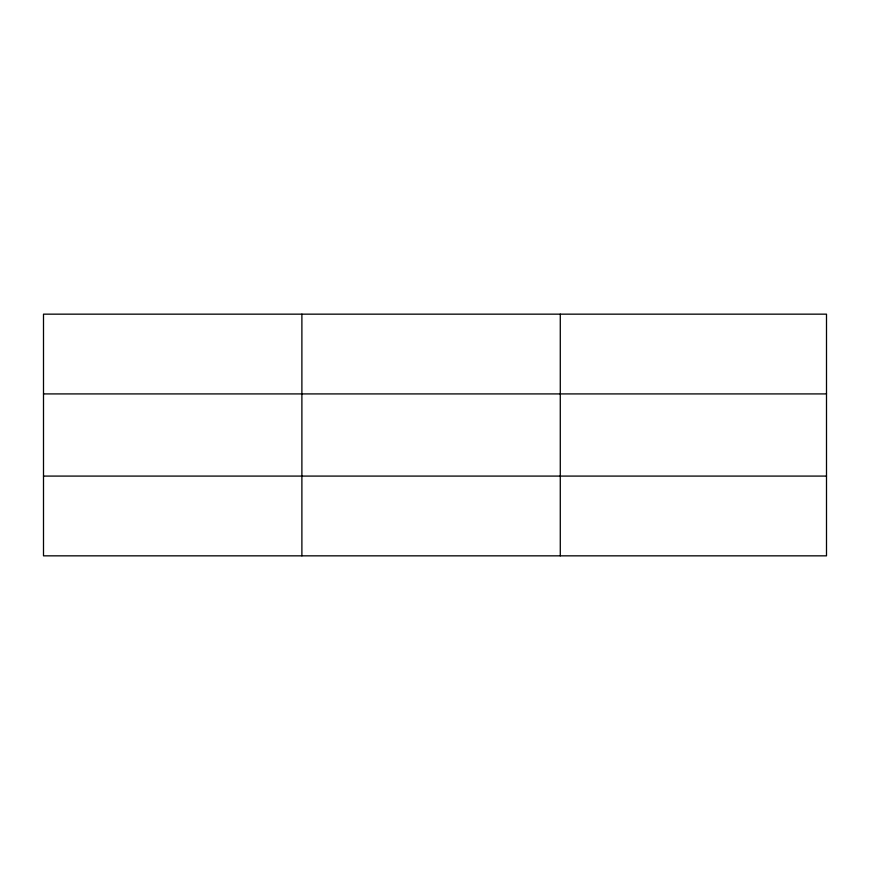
<?xml version="1.0" encoding="UTF-8"?>
<svg xmlns="http://www.w3.org/2000/svg" width="870" height="870" viewBox="0 0 870 870"><rect width="100%" height="100%" fill="white"/><g stroke="black" fill="none" stroke-linecap="round" stroke-linejoin="round"><path stroke-width="1.3" d="M301.89 555.843L301.89 314.157M560.28 555.843L560.28 314.157M826.5 393.914L826.5 314.157L43.5 314.157L43.5 555.843L826.5 555.843L826.5 393.914L43.5 393.914M43.5 476.086L826.5 476.086"/></g></svg>
